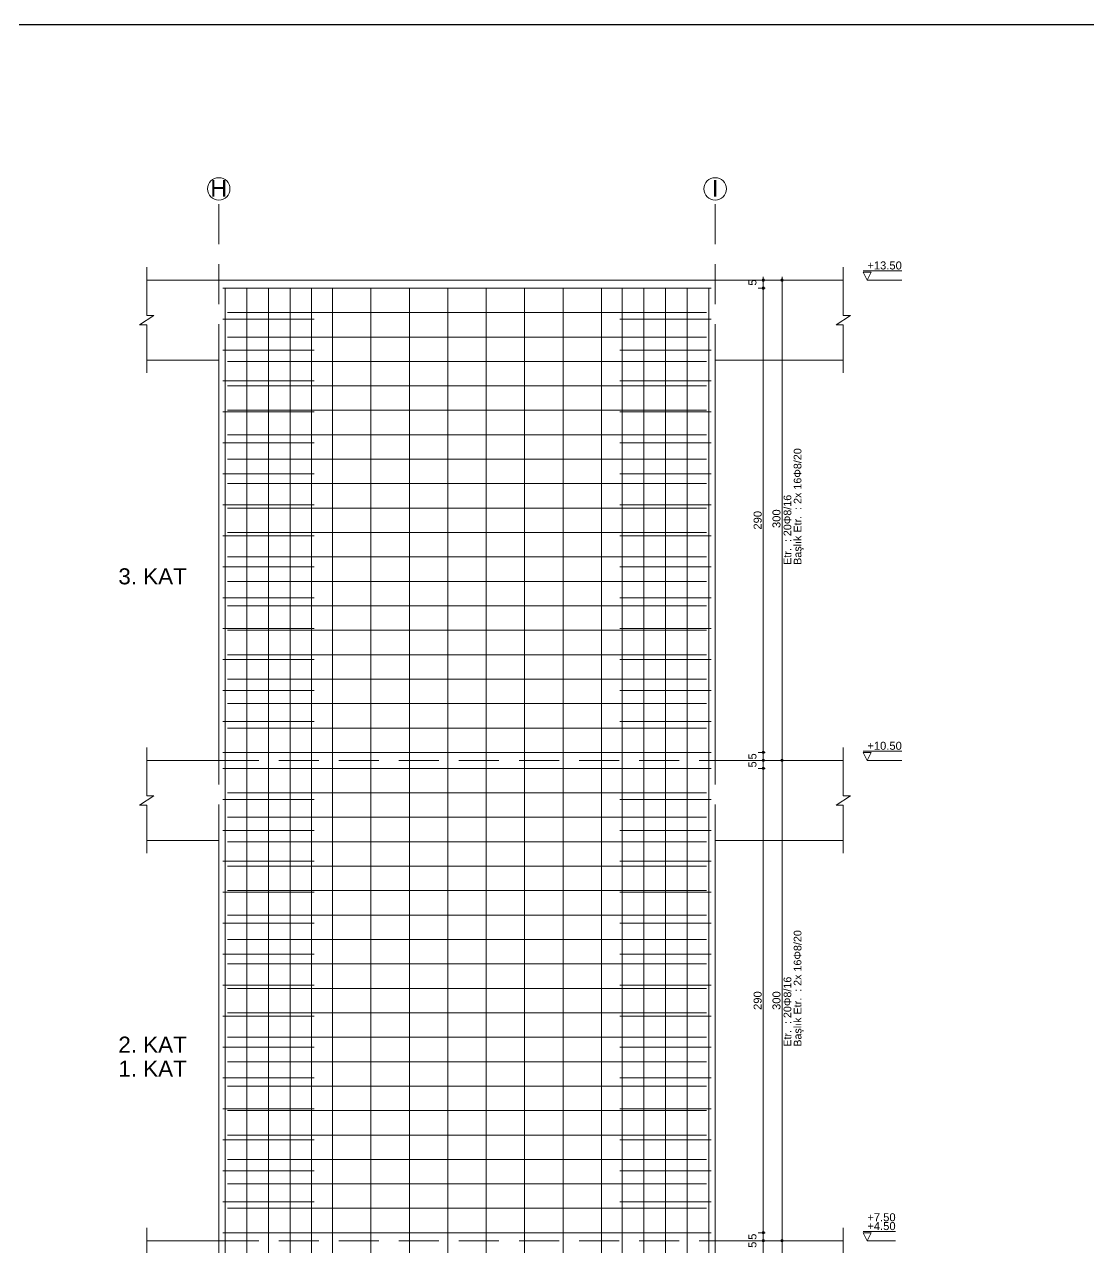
# Model space of a CAD drawing. Header units: millimetres. Extents: x 2232 to 85269, y -3593 to 5869.
# Drawn here: x 79473 to 80470, y -239 to 907 of the extents above; entities that cross this region are included whole.
import ezdxf

# ---------------------------------------------------------------- set-up
doc = ezdxf.new("R2010")
doc.units = ezdxf.units.MM
doc.linetypes.add('DASHED2', pattern=[37.5, 25, -12.5])
for name, color, linetype in [('Donatı Çizgisi', 7, 'Continuous'), ('Panel', 7, 'Continuous'), ('Standart', 7, 'Continuous'), ('Ölçülendirme', 7, 'Continuous')]:
    doc.layers.add(name, color=color, linetype=linetype)
doc.styles.add('arial_1_18', font='arial.ttf', dxfattribs={"height": 0.2})

# ---------------------------------------------------------------- blocks, each defined once
blk = doc.blocks.new('IDE824Entity7259')
at = {"layer": 'Donatı Çizgisi', "color": 1, "linetype": 'Continuous', "lineweight": 5}
for points in [[(11186.37, 1540.24), (11491.37, 1540.24)], [(11186.37, 1520.91), (11243.36, 1520.91)], [(11189.37, 1524.98), (11488.37, 1524.98)], [(11434.36, 1520.91), (11491.37, 1520.91)], [(11189.37, 1509.71), (11488.37, 1509.71)], [(11186.37, 1501.57), (11243.36, 1501.57)], [(11434.36, 1501.57), (11491.37, 1501.57)], [(11189.37, 1494.45), (11488.37, 1494.45)], [(11186.37, 1482.24), (11243.36, 1482.24)], [(11434.36, 1482.24), (11491.37, 1482.24)], [(11189.37, 1479.19), (11488.37, 1479.19)], [(11186.37, 1462.91), (11243.36, 1462.91)], [(11189.37, 1463.92), (11488.37, 1463.92)], [(11434.36, 1462.91), (11491.37, 1462.91)], [(11189.37, 1448.66), (11488.37, 1448.66)], [(11186.37, 1443.57), (11243.36, 1443.57)], [(11434.36, 1443.57), (11491.37, 1443.57)], [(11189.37, 1433.4), (11488.37, 1433.4)], [(11186.37, 1424.24), (11243.36, 1424.24)], [(11434.36, 1424.24), (11491.37, 1424.24)], [(11189.37, 1418.13), (11488.37, 1418.13)], [(11186.37, 1404.91), (11243.36, 1404.91)], [(11189.37, 1402.87), (11488.37, 1402.87)], [(11434.36, 1404.91), (11491.37, 1404.91)], [(11186.37, 1385.57), (11243.36, 1385.57)], [(11189.37, 1387.61), (11488.37, 1387.61)], [(11434.36, 1385.57), (11491.37, 1385.57)], [(11189.37, 1372.35), (11488.37, 1372.35)], [(11186.37, 1366.24), (11243.36, 1366.24)], [(11434.36, 1366.24), (11491.37, 1366.24)], [(11189.37, 1357.08), (11488.37, 1357.08)], [(11186.37, 1346.91), (11243.36, 1346.91)], [(11434.36, 1346.91), (11491.37, 1346.91)], [(11189.37, 1341.82), (11488.37, 1341.82)], [(11186.37, 1327.57), (11243.36, 1327.57)], [(11189.37, 1326.56), (11488.37, 1326.56)], [(11434.36, 1327.57), (11491.37, 1327.57)], [(11186.37, 1308.24), (11243.36, 1308.24)], [(11189.37, 1311.29), (11488.37, 1311.29)], [(11434.36, 1308.24), (11491.37, 1308.24)], [(11189.37, 1296.03), (11488.37, 1296.03)], [(11186.37, 1288.91), (11243.36, 1288.91)], [(11434.36, 1288.91), (11491.37, 1288.91)], [(11189.37, 1280.77), (11488.37, 1280.77)], [(11186.37, 1269.57), (11243.36, 1269.57)], [(11434.36, 1269.57), (11491.37, 1269.57)], [(11189.37, 1265.5), (11488.37, 1265.5)], [(11186.37, 1250.24), (11491.37, 1250.24)], [(11186.37, 1240.24), (11491.37, 1240.24)], [(11189.37, 1224.98), (11488.37, 1224.98)], [(11186.37, 1220.91), (11243.36, 1220.91)], [(11434.36, 1220.91), (11491.37, 1220.91)], [(11189.37, 1209.71), (11488.37, 1209.71)], [(11186.37, 1201.57), (11243.36, 1201.57)], [(11434.36, 1201.57), (11491.37, 1201.57)], [(11189.37, 1194.45), (11488.37, 1194.45)], [(11186.37, 1182.24), (11243.36, 1182.24)], [(11189.37, 1179.19), (11488.37, 1179.19)], [(11434.36, 1182.24), (11491.37, 1182.24)], [(11186.37, 1162.91), (11243.36, 1162.91)], [(11189.37, 1163.92), (11488.37, 1163.92)], [(11434.36, 1162.91), (11491.37, 1162.91)], [(11189.37, 1148.66), (11488.37, 1148.66)], [(11186.37, 1143.57), (11243.36, 1143.57)], [(11434.36, 1143.57), (11491.37, 1143.57)], [(11189.37, 1133.4), (11488.37, 1133.4)], [(11186.37, 1124.24), (11243.36, 1124.24)], [(11434.36, 1124.24), (11491.37, 1124.24)], [(11189.37, 1118.13), (11488.37, 1118.13)], [(11186.37, 1104.91), (11243.36, 1104.91)], [(11189.37, 1102.87), (11488.37, 1102.87)], [(11434.36, 1104.91), (11491.37, 1104.91)], [(11186.37, 1085.57), (11243.36, 1085.57)], [(11189.37, 1087.61), (11488.37, 1087.61)], [(11434.36, 1085.57), (11491.37, 1085.57)], [(11189.37, 1072.35), (11488.37, 1072.35)], [(11186.37, 1066.24), (11243.36, 1066.24)], [(11434.36, 1066.24), (11491.37, 1066.24)], [(11189.37, 1057.08), (11488.37, 1057.08)], [(11186.37, 1046.91), (11243.36, 1046.91)], [(11434.36, 1046.91), (11491.37, 1046.91)], [(11189.37, 1041.82), (11488.37, 1041.82)], [(11186.37, 1027.57), (11243.36, 1027.57)], [(11189.37, 1026.56), (11488.37, 1026.56)], [(11434.36, 1027.57), (11491.37, 1027.57)], [(11189.37, 1011.29), (11488.37, 1011.29)], [(11186.37, 1008.24), (11243.36, 1008.24)], [(11434.36, 1008.24), (11491.37, 1008.24)], [(11189.37, 996.03), (11488.37, 996.03)], [(11186.37, 988.91), (11243.36, 988.91)], [(11434.36, 988.91), (11491.37, 988.91)], [(11189.37, 980.77), (11488.37, 980.77)], [(11186.37, 969.57), (11243.36, 969.57)], [(11189.37, 965.5), (11488.37, 965.5)], [(11434.36, 969.57), (11491.37, 969.57)], [(11186.37, 950.24), (11491.37, 950.24)]]:
    blk.add_lwpolyline(points, dxfattribs=at)
at = {"layer": 'Donatı Çizgisi', "color": 5, "linetype": 'Continuous', "lineweight": 5}
for points in [[(11187.87, 185.24), (11187.87, 1540.24)], [(11187.87, 1540.24), (11206.47, 1540.24)], [(11201.36, 185.24), (11201.36, 1540.24)], [(11214.87, 185.24), (11214.87, 1540.24)], [(11228.37, 185.24), (11228.37, 1540.24)], [(11241.87, 185.24), (11241.87, 1540.24)], [(11254.86, 185.24), (11254.86, 1540.24)], [(11278.87, 185.24), (11278.87, 1540.24)], [(11302.87, 185.24), (11302.87, 1540.24)], [(11326.87, 185.24), (11326.87, 1540.24)], [(11350.87, 185.24), (11350.87, 1540.24)], [(11374.87, 185.24), (11374.87, 1540.24)], [(11398.87, 185.24), (11398.87, 1540.24)], [(11422.86, 185.24), (11422.86, 1540.24)], [(11435.87, 185.24), (11435.87, 1540.24)], [(11449.37, 185.24), (11449.37, 1540.24)], [(11462.87, 185.24), (11462.87, 1540.24)], [(11471.26, 1540.24), (11489.87, 1540.24)], [(11476.36, 185.24), (11476.36, 1540.24)], [(11489.87, 185.24), (11489.87, 1540.24)]]:
    blk.add_lwpolyline(points, dxfattribs=at)
at = {"layer": 'Panel', "color": 1, "linetype": 'Continuous', "lineweight": 5}
for points in [[(11138.86, 1523.24), (11138.86, 1553.24)], [(11573.87, 1523.24), (11573.87, 1553.24)], [(11138.86, 1545.24), (11573.87, 1545.24)], [(11134.36, 1517.24), (11143.36, 1523.24)], [(11138.86, 1523.24), (11143.36, 1523.24)], [(11569.37, 1517.24), (11578.37, 1523.24)], [(11573.87, 1523.24), (11578.37, 1523.24)], [(11134.36, 1517.24), (11138.86, 1517.24)], [(11138.86, 1487.24), (11138.86, 1517.24)], [(11569.37, 1517.24), (11573.87, 1517.24)], [(11573.87, 1487.24), (11573.87, 1517.24)], [(11138.86, 1495.24), (11183.86, 1495.24)], [(11183.86, 1245.24), (11183.86, 1495.24)], [(11493.87, 1495.24), (11573.87, 1495.24)], [(11493.87, 1245.24), (11493.87, 1495.24)], [(11138.86, 1223.24), (11138.86, 1253.24)], [(11573.87, 1223.24), (11573.87, 1253.24)], [(11138.86, 1245.24), (11183.86, 1245.24)], [(11493.87, 1245.24), (11573.87, 1245.24)], [(11134.36, 1217.24), (11143.36, 1223.24)], [(11138.86, 1223.24), (11143.36, 1223.24)], [(11569.37, 1217.24), (11578.37, 1223.24)], [(11573.87, 1223.24), (11578.37, 1223.24)], [(11134.36, 1217.24), (11138.86, 1217.24)], [(11138.86, 1187.24), (11138.86, 1217.24)], [(11569.37, 1217.24), (11573.87, 1217.24)], [(11573.87, 1187.24), (11573.87, 1217.24)], [(11138.86, 1195.24), (11183.86, 1195.24)], [(11183.86, 945.24), (11183.86, 1195.24)], [(11493.87, 945.24), (11493.87, 1195.24)], [(11493.87, 1195.24), (11573.87, 1195.24)], [(11138.86, 923.24), (11138.86, 953.24)], [(11573.87, 923.24), (11573.87, 953.24)], [(11138.86, 945.24), (11183.86, 945.24)], [(11493.87, 945.24), (11573.87, 945.24)]]:
    blk.add_lwpolyline(points, dxfattribs=at)
at = {"layer": 'Panel', "color": 1, "linetype": 'DASHED2', "lineweight": 5}
for points in [[(11183.86, 1245.24), (11493.87, 1245.24)], [(11183.86, 945.24), (11493.87, 945.24)]]:
    blk.add_lwpolyline(points, dxfattribs=at)
at = {"layer": 'Ölçülendirme', "color": 1, "linetype": 'DASHED2', "lineweight": 5}
for points in [[(11183.87, 180.24), (11183.87, 1595.24)], [(11493.87, 180.24), (11493.87, 1595.24)]]:
    blk.add_lwpolyline(points, dxfattribs=at)
at = {"layer": 'Ölçülendirme', "color": 1, "linetype": 'Continuous', "lineweight": 5}
for points in [[(11586.37, 1551.07), (11610.43, 1551.07)], [(11520.62, 1545.24), (11525.12, 1545.24)], [(11523.87, 178.24), (11523.87, 1547.24)], [(11532.38, 1545.24), (11536.88, 1545.24)], [(11535.63, 178.24), (11535.63, 1547.24)], [(11588.87, 1545.24), (11586.37, 1550.24)], [(11586.37, 1550.24), (11591.37, 1550.24)], [(11591.37, 1550.24), (11588.87, 1545.24)], [(11610.43, 1545.24), (11588.87, 1545.24)], [(11520.62, 1540.24), (11525.12, 1540.24)], [(11520.62, 1250.24), (11525.12, 1250.24)], [(11520.62, 1245.24), (11525.12, 1245.24)], [(11532.38, 1245.24), (11536.88, 1245.24)], [(11586.37, 1251.07), (11610.43, 1251.07)], [(11588.87, 1245.24), (11586.37, 1250.24)], [(11586.37, 1250.24), (11591.37, 1250.24)], [(11591.37, 1250.24), (11588.87, 1245.24)], [(11610.43, 1245.24), (11588.87, 1245.24)], [(11520.62, 1240.24), (11525.12, 1240.24)], [(11520.62, 950.24), (11525.12, 950.24)], [(11586.37, 951.07), (11606.54, 951.07)], [(11588.87, 945.24), (11586.37, 950.24)], [(11586.37, 950.24), (11591.37, 950.24)], [(11591.37, 950.24), (11588.87, 945.24)], [(11520.62, 945.24), (11525.12, 945.24)], [(11532.38, 945.24), (11536.88, 945.24)], [(11606.54, 945.24), (11588.87, 945.24)]]:
    blk.add_lwpolyline(points, dxfattribs=at)
at = {"layer": 'Ölçülendirme', "color": 30, "linetype": 'Continuous', "lineweight": 5}
for centre in [(11183.87, 1602.24), (11493.87, 1602.24)]:
    blk.add_circle(centre, 7, dxfattribs=at)
at = {"layer": 'Ölçülendirme', "color": 1, "linetype": 'Continuous', "lineweight": 5}
for centre in [(11523.87, 1545.24), (11535.63, 1545.24), (11523.87, 1540.24), (11523.87, 1540.24), (11523.87, 1250.24), (11523.87, 1250.24), (11523.87, 1245.24), (11523.87, 1245.24), (11535.63, 1245.24), (11535.63, 1245.24), (11523.87, 1240.24), (11523.87, 1240.24), (11523.87, 950.24), (11523.87, 950.24), (11523.87, 945.24), (11523.87, 945.24), (11535.63, 945.24), (11535.63, 945.24)]:
    blk.add_circle(centre, 0.75, dxfattribs=at)
at = {"layer": 'Panel', "color": 1, "linetype": 'Continuous', "lineweight": 5, "style": 'arial_1_18'}
for s, p in [('3. KAT', (11121.17, 1355.24)), ('2. KAT', (11121.17, 1062.74)), ('1. KAT', (11121.17, 1047.74))]:
    blk.add_text(s, height=10, dxfattribs=at).set_placement(p)
at = {"layer": 'Ölçülendirme', "color": 1, "linetype": 'Continuous', "lineweight": 5, "style": 'arial_1_18'}
for s, height, p in [('H', 10.5, (11178.57, 1597.36)), ('I', 10.5, (11491.83, 1597.36)), ('+13.50', 5, (11588.87, 1551.91)), ('+10.50', 5, (11588.87, 1251.91)), ('+7.50', 5, (11588.87, 957.41)), ('+4.50', 5, (11588.87, 951.91))]:
    blk.add_text(s, height=height, dxfattribs=at).set_placement(p)
for s, p in [('5', (11519.62, 1541.8)), ('290', (11522.87, 1389.41)), ('300', (11534.63, 1390.41)), ('5', (11519.62, 1245.8)), ('5', (11519.62, 1240.8)), ('290', (11522.87, 1089.41)), ('300', (11534.63, 1089.41)), ('5', (11519.62, 945.8)), ('5', (11519.62, 940.8))]:
    blk.add_text(s, height=5, rotation=90, dxfattribs=at).set_placement(p)
at = {"layer": 'Ölçülendirme', "color": 5, "linetype": 'Continuous', "lineweight": 5, "style": 'arial_1_18'}
for s, p in [('Başlık Etr.  : 2x 16Φ8/20', (11547.72, 1367.44)), ('Etr.  : 20Φ8/16', (11541.39, 1367.44)), ('Başlık Etr.  : 2x 16Φ8/20', (11547.72, 1066.44)), ('Etr.  : 20Φ8/16', (11541.39, 1066.44))]:
    blk.add_text(s, height=4.8, rotation=90, dxfattribs=at).set_placement(p)

msp = doc.modelspace()

# ---------------------------------------------------------------- linework, layer by layer
msp.add_line((3332.4, 906.6), (85269.2, 906.6))

# ---------------------------------------------------------------- block references
at = {"layer": 'Standart', "xscale": 1.5, "yscale": 1.5, "zscale": 1.5}
msp.add_blockref('IDE824Entity7259', (62879.4, -1650.8), dxfattribs=at)

doc.saveas('drawing.dxf')
